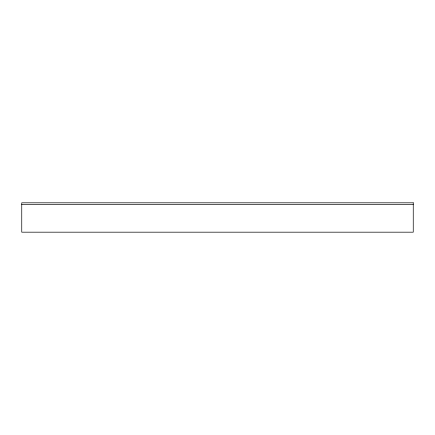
<?xml version="1.0" encoding="UTF-8"?>
<svg xmlns="http://www.w3.org/2000/svg" width="435" height="435" viewBox="0 0 435 435"><rect width="100%" height="100%" fill="white"/><g stroke="black" fill="none" stroke-linecap="round" stroke-linejoin="round"><path stroke-width="0.65" d="M21.75 204.581L413.25 204.581M413.25 202.819L21.75 202.819L21.75 232.181L413.25 232.181L413.25 202.819"/></g></svg>
